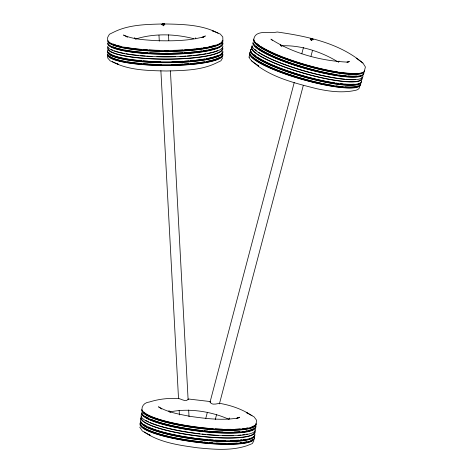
<?xml version="1.0" encoding="UTF-8"?>
<svg xmlns="http://www.w3.org/2000/svg" width="473" height="473" viewBox="0 0 473 473"><rect width="100%" height="100%" fill="white"/><g stroke="black" fill="none" stroke-linecap="round" stroke-linejoin="round"><path stroke-width="0.71" d="M107.596 55.057L107.678 57.966L110.168 60.863L118.226 64.198L116.559 63.577M139.724 427.154L142.343 431.021L150.107 435.255L148.552 434.456M169.05 411.303L168.914 410.694L170.179 412.361M195.727 38.26L195.822 37.84L195.278 38.81M140.824 418.416L140.487 421.053A57.635 10.956 7.2 0 0 199.304 438.897A57.635 10.956 7.2 0 0 254.841 434.267M280.377 45.154L280.235 44.367L281.536 46.389M229.517 418.292C230.126 416.973 228.246 420.065 229.145 419.054M205.684 418.688L207.375 412.261M210.006 402.263L294.265 82.397M301.786 53.833L303.477 47.412M215.268 419.592L216.587 414.596M219.407 403.883L303.288 85.447M310.998 56.169L312.505 50.457M310.755 38.963L310.927 38.313L312.594 38.733L312.452 39.566L310.755 38.963L311.577 39.076M310.785 39.153L310.927 38.313M311.63 39.454L311.808 38.804L312.623 38.916M312.594 38.733L312.452 39.566M249.649 54.04L249.105 57.221M339.017 61.094L338.29 62.194L338.739 61.809M188.1 399.508C185.629 402.263 181.396 398.928 178.54 398.52M222.712 57.765L220.915 60.798L215.582 63.341C200.369 70.536 183.039 70.501 166.549 70.997C148.232 70.601 128.952 70.471 112.343 61.768M253.93 440.771L252.275 443.603L246.835 445.749C231.007 450.964 214.021 449.397 197.714 447.825C179.32 445.27 159.963 442.71 144.259 432.032M359.782 86.778C359.019 90.449 355.312 90.195 352.456 90.917C340.43 92.921 328.238 91.259 316.419 88.634C296.317 83.479 275.191 78.441 258.104 66.119C254.994 63.122 250.678 61.313 248.999 57.056M312.298 39.224C315.03 40.672 308.366 39.158 310.779 39.005M219.342 403.292C217.633 403.735 210.544 405.633 210.225 401.867L210.71 401.701M203.561 37.131L205.353 35.936L202.16 37.462M164.781 24.59L161.76 24.555L162.487 24.294M237.014 418.51L239.592 417.21L236.429 418.434M135.834 39.011C153.518 33.264 175.223 33.802 193.64 38.709M202.048 37.527L203.644 36.817C187.905 41.11 171.374 41.05 155.185 40.631C144.531 39.744 133.38 39.531 123.494 35.026L127.556 37.261M163.906 25.648L163.404 25.767M169.783 411.971C188.159 407.945 210.816 411.268 228.459 419.113M347.342 62.229L349.417 61.561L346.934 62.164M236.92 418.339L238.049 418.002C222.109 420.68 205.826 418.605 189.963 416.335C179.249 414.171 168.004 412.503 158.49 406.792L161.701 409.009M280.891 45.863C299.598 44.687 321.273 51.616 337.639 61.721M313.037 39.726L310.117 38.916L311.169 38.916M162.487 24.448C159.992 25.229 166.886 25.063 164.019 24.277M162.41 23.756C168.755 23.662 157.338 24.064 164.166 24.596L164.131 23.733M163.581 25.719L163.002 25.648M162.517 23.969C146.47 24.436 129.661 24.596 114.88 31.59L109.405 34.263L107.678 37.367L107.649 40.075A57.635 10.572 0.2 0 0 166.874 50.552A57.635 10.572 0.2 0 0 222.866 39.874L222.783 36.965L220.3 34.068L212.235 30.727L213.902 31.354M348.057 62.14C321.516 61.041 293.361 53.603 270.94 39.147L272.371 40.347M163.912 23.934C182.229 24.33 201.51 24.46 218.118 33.163M178.883 398.532C168.938 397.941 158.946 398.976 149.45 401.991C145.004 402.346 141.729 405.396 141.9 409.837A57.635 10.956 7.2 0 0 200.718 427.681A57.635 10.956 7.2 0 0 256.254 423.057L256.52 420.16L254.066 416.855L246.179 412.48L247.74 413.278M188.295 398.981L210.45 401.583M311.677 40.442L311.299 40.371M311.258 39.129L311.985 39.324M311.831 39.413L311.317 39.271M219.484 403.303C231.043 405.314 242.241 409.175 252.026 415.702M164.344 24.478L164.823 24.673M311.553 38.999L311.938 39.105M311.388 39.49L311.949 39.478M311.281 40.442L310.974 40.341M310.956 38.496L311.808 38.804M312.57 39.501L313.037 39.815M356.222 58.173L363.004 63.14L365.404 66.971L364.689 69.791A57.635 10.713 16 0 1 310.619 66.232A57.635 10.713 16 0 1 253.788 39.649C254.852 28.965 270.603 33.766 277.178 31.998C307.119 36.273 339.218 42.96 362.868 63.021M251.476 60.804L258.678 66.072L257.294 65.049M135.863 39.229L134.592 37.775L134.799 38.366M168.477 34.748L168.796 40.643M170.422 70.873L188.112 399.697M188.668 410.02L189.023 416.654M158.975 35.239L159.295 41.133M160.879 70.625L178.528 398.715M179.161 410.511L179.403 414.933M163.315 24.022L163.321 24.697M162.44 23.94L162.446 24.614M358.138 85.85A56.92 10.577 16 0 1 345.018 86.872M343.132 86.73A56.92 10.577 16 0 1 340.448 86.47M339.046 86.305A56.92 10.577 16 0 1 336.143 85.926M333.897 85.595A56.92 10.577 16 0 1 323.089 83.626M320.824 83.142A56.92 10.577 16 0 1 255.26 58.906M254.161 58.067A56.92 10.577 16 0 1 252.783 56.872M359.835 84.702A56.92 10.577 16 0 1 304.683 79.984A56.92 10.577 16 0 1 250.335 54.224M360.55 84.182A57.635 10.713 16 0 1 302.856 79.606A57.635 10.713 16 0 1 249.945 52.663M360.781 83.384A57.635 10.713 16 0 1 303.081 78.808A57.635 10.713 16 0 1 250.17 51.864M363.678 73.309A57.635 10.713 16 0 1 309.608 69.75A57.635 10.713 16 0 1 252.777 43.167M361.478 75.556A56.92 10.577 16 0 1 302.43 67.562A56.92 10.577 16 0 1 253.463 43.35M361.337 81.462A57.635 10.713 16 0 1 301.815 76.366A57.635 10.713 16 0 1 251.228 49.363M361.561 80.664A57.635 10.713 16 0 1 303.867 76.094A57.635 10.713 16 0 1 250.956 49.145M362.945 75.869A57.635 10.713 16 0 1 308.875 72.304A57.635 10.713 16 0 1 252.038 45.727M356.565 76.011A56.92 10.577 16 0 1 348.146 75.999M346.26 75.857A56.92 10.577 16 0 1 343.575 75.597M342.174 75.438A56.92 10.577 16 0 1 339.265 75.053M337.018 74.722A56.92 10.577 16 0 1 271.307 55.235M270.698 54.951A56.92 10.577 16 0 1 258.985 48.465M257.815 47.613A56.92 10.577 16 0 1 255.911 46.005M363.908 72.511A57.635 10.713 16 0 1 309.839 68.946A57.635 10.713 16 0 1 253.002 42.369M364.458 70.589A57.635 10.713 16 0 1 306.758 66.019A57.635 10.713 16 0 1 253.847 39.076M361.614 77.921A56.92 10.577 16 0 1 304.63 73.404A56.92 10.577 16 0 1 252.375 46.792M355.601 79.369A56.92 10.577 16 0 1 345.934 79.269M344.64 79.157A56.92 10.577 16 0 1 258.654 52.261M256.319 50.558A56.92 10.577 16 0 1 254.947 49.358M354.224 84.164A56.92 10.577 16 0 1 344.557 84.064M343.256 83.952A56.92 10.577 16 0 1 340.536 83.674M338.39 83.408A56.92 10.577 16 0 1 336.179 83.106M334.677 82.881A56.92 10.577 16 0 1 307.48 76.957M306.8 76.774A56.92 10.577 16 0 1 293.254 72.718M292.568 72.493A56.92 10.577 16 0 1 279.91 67.994M279.182 67.71A56.92 10.577 16 0 1 257.277 57.056M256.041 56.192A56.92 10.577 16 0 1 253.989 54.543M359.131 83.709A56.92 10.577 16 0 1 300.089 75.721A56.92 10.577 16 0 1 251.116 51.51M361.969 77.046A57.635 10.713 16 0 1 305.191 73.699A57.635 10.713 16 0 1 252.192 46.005M362.259 72.842A56.92 10.577 16 0 1 303.211 64.848A56.92 10.577 16 0 1 254.243 40.637M357.346 73.297A56.92 10.577 16 0 1 339.307 72.233M337.805 72.008A56.92 10.577 16 0 1 283.037 57.121M282.31 56.837A56.92 10.577 16 0 1 261.072 46.626M259.766 45.751A56.92 10.577 16 0 1 256.691 43.285M219.602 57.381A56.92 10.441 0.2 0 1 215.28 59.261M214.73 59.438A56.92 10.441 0.2 0 1 206.571 61.437M204.614 61.792A56.92 10.441 0.2 0 1 195.822 63.033M195.042 63.116A56.92 10.441 0.2 0 1 190.241 63.583M188.816 63.707A56.92 10.441 0.2 0 1 184.44 64.015M182.962 64.103A56.92 10.441 0.2 0 1 171.25 64.529M161.139 64.523A56.92 10.441 0.2 0 1 149.764 64.121M148.262 64.032A56.92 10.441 0.2 0 1 143.083 63.666M141.64 63.548A56.92 10.441 0.2 0 1 127.385 61.797M126.108 61.579A56.92 10.441 0.2 0 1 116.73 59.432M115.891 59.166A56.92 10.441 0.2 0 1 109.263 55.855M222.103 54.856A56.92 10.441 0.2 0 1 166.803 65.398A56.92 10.441 0.2 0 1 108.305 55.051M222.818 54.856A57.635 10.572 0.2 0 1 163.812 65.522A57.635 10.572 0.2 0 1 107.738 53.952M222.818 54.023A57.635 10.572 0.2 0 1 166.827 64.695A57.635 10.572 0.2 0 1 107.596 54.224M222.854 43.54A57.635 10.572 0.2 0 1 166.863 54.212A57.635 10.572 0.2 0 1 107.631 43.735M222.139 43.54A56.92 10.441 0.2 0 1 166.845 54.082A56.92 10.441 0.2 0 1 108.347 43.735M222.824 52.024A57.635 10.572 0.2 0 1 163.818 62.69A57.635 10.572 0.2 0 1 107.749 51.119M222.83 51.19A57.635 10.572 0.2 0 1 163.824 61.857A57.635 10.572 0.2 0 1 107.755 50.292M222.848 46.2A57.635 10.572 0.2 0 1 166.851 56.872A57.635 10.572 0.2 0 1 107.625 46.401M215.321 47.944A56.92 10.441 0.2 0 1 208.883 49.659M206.606 50.12A56.92 10.441 0.2 0 1 203.284 50.706M201.87 50.924A56.92 10.441 0.2 0 1 195.863 51.711M195.077 51.799A56.92 10.441 0.2 0 1 190.986 52.207M189.572 52.332A56.92 10.441 0.2 0 1 184.482 52.698M183.004 52.787A56.92 10.441 0.2 0 1 172.775 53.183M168.323 53.242A56.92 10.441 0.2 0 1 165.438 53.248M159.762 53.183A56.92 10.441 0.2 0 1 149.805 52.805M147.552 52.669A56.92 10.441 0.2 0 1 143.124 52.349M141.681 52.231A56.92 10.441 0.2 0 1 126.782 50.369M126.143 50.262A56.92 10.441 0.2 0 1 124.636 49.984M123.175 49.695A56.92 10.441 0.2 0 1 116.772 48.11M115.932 47.85A56.92 10.441 0.2 0 1 112.958 46.75M222.86 42.706A57.635 10.572 0.2 0 1 166.863 53.378A57.635 10.572 0.2 0 1 107.637 42.907M222.121 48.53A56.92 10.441 0.2 0 1 166.827 59.072A56.92 10.441 0.2 0 1 108.329 48.731M217.716 50.522A56.92 10.441 0.2 0 1 216.161 51.137M215.31 51.439A56.92 10.441 0.2 0 1 207.369 53.467M205.956 53.733A56.92 10.441 0.2 0 1 193.049 55.507M191.671 55.637A56.92 10.441 0.2 0 1 187.403 55.991M185.942 56.098A56.92 10.441 0.2 0 1 180.083 56.429M175.72 56.6A56.92 10.441 0.2 0 1 156.918 56.6M152.052 56.411A56.92 10.441 0.2 0 1 146.79 56.116M145.306 56.015A56.92 10.441 0.2 0 1 140.25 55.595M138.169 55.394A56.92 10.441 0.2 0 1 126.131 53.756M124.624 53.479A56.92 10.441 0.2 0 1 117.322 51.776M116.76 51.61A56.92 10.441 0.2 0 1 114.348 50.806M112.946 50.244A56.92 10.441 0.2 0 1 111.185 49.387M217.698 55.512A56.92 10.441 0.2 0 1 215.292 56.429M214.742 56.612A56.92 10.441 0.2 0 1 206.577 58.611M204.62 58.965A56.92 10.441 0.2 0 1 195.834 60.201M195.047 60.29A56.92 10.441 0.2 0 1 190.252 60.757M188.828 60.875A56.92 10.441 0.2 0 1 184.452 61.188M182.974 61.277A56.92 10.441 0.2 0 1 172.001 61.685M160.442 61.685A56.92 10.441 0.2 0 1 149.775 61.289M148.268 61.206A56.92 10.441 0.2 0 1 143.088 60.84M141.652 60.715A56.92 10.441 0.2 0 1 126.752 58.859M126.114 58.747A56.92 10.441 0.2 0 1 116.742 56.6M115.903 56.34A56.92 10.441 0.2 0 1 108.796 52.479M222.109 52.024A56.92 10.441 0.2 0 1 166.809 62.566A56.92 10.441 0.2 0 1 108.317 52.225M222.357 47.424A57.635 10.572 0.2 0 1 165.325 59.202A57.635 10.572 0.2 0 1 108.075 47.075M222.866 40.708A57.635 10.572 0.2 0 1 166.874 51.386A57.635 10.572 0.2 0 1 107.643 40.909M222.15 40.708A56.92 10.441 0.2 0 1 166.851 51.25A56.92 10.441 0.2 0 1 108.358 40.909M215.327 45.112A56.92 10.441 0.2 0 1 208.895 46.827M206.618 47.288A56.92 10.441 0.2 0 1 203.295 47.874M201.882 48.092A56.92 10.441 0.2 0 1 195.869 48.885M195.089 48.973A56.92 10.441 0.2 0 1 190.997 49.375M189.584 49.499A56.92 10.441 0.2 0 1 184.494 49.872M183.01 49.961A56.92 10.441 0.2 0 1 173.526 50.333M168.329 50.416A56.92 10.441 0.2 0 1 164.74 50.416M159.058 50.333A56.92 10.441 0.2 0 1 149.06 49.931M147.558 49.842A56.92 10.441 0.2 0 1 143.13 49.523M140.978 49.34A56.92 10.441 0.2 0 1 126.788 47.542M126.155 47.43A56.92 10.441 0.2 0 1 124.647 47.152M121.088 46.413A56.92 10.441 0.2 0 1 116.784 45.284M115.944 45.024A56.92 10.441 0.2 0 1 112.97 43.924M252.275 439.642A56.92 10.82 7.2 0 1 250.737 440.481M247.024 441.664A56.92 10.82 7.2 0 1 243.098 442.397M241.602 442.598A56.92 10.82 7.2 0 1 240.03 442.775M237.109 443.024A56.92 10.82 7.2 0 1 228.494 443.331M225.627 443.331A56.92 10.82 7.2 0 1 216.433 443.041M212.791 442.823A56.92 10.82 7.2 0 1 209.208 442.562M207.753 442.444A56.92 10.82 7.2 0 1 204.082 442.107M202.61 441.959A56.92 10.82 7.2 0 1 198.932 441.557M198.234 441.48A56.92 10.82 7.2 0 1 170.481 436.81M169.724 436.638A56.92 10.82 7.2 0 1 143.189 427.03M253.232 439.47A56.92 10.82 7.2 0 1 194.391 441.835A56.92 10.82 7.2 0 1 140.741 424.76M254.385 437.897A57.635 10.956 7.2 0 1 195.857 442.16A57.635 10.956 7.2 0 1 140.174 423.542M254.492 437.07A57.635 10.956 7.2 0 1 195.964 441.339A57.635 10.956 7.2 0 1 140.28 422.72M255.798 426.681A57.635 10.956 7.2 0 1 200.262 431.311A57.635 10.956 7.2 0 1 141.445 413.467L141.114 416.104A57.635 10.956 7.2 0 0 199.925 433.948A57.635 10.956 7.2 0 0 255.467 429.318M254.947 427.722A56.92 10.82 7.2 0 1 197.288 430.814A56.92 10.82 7.2 0 1 142.154 413.55M253.232 428.715A56.92 10.82 7.2 0 1 248.437 430.448M247.225 430.714A56.92 10.82 7.2 0 1 245.913 430.956M243.772 431.287A56.92 10.82 7.2 0 1 242.235 431.477M239.799 431.713A56.92 10.82 7.2 0 1 234.383 432.026M222.895 432.032A56.92 10.82 7.2 0 1 209.167 431.228M207.7 431.104A56.92 10.82 7.2 0 1 204.017 430.749M202.545 430.59A56.92 10.82 7.2 0 1 185.67 428.278M184.925 428.154A56.92 10.82 7.2 0 1 160.572 422.673M159.939 422.484A56.92 10.82 7.2 0 1 151.189 419.385M148.463 418.138A56.92 10.82 7.2 0 1 145.513 416.471M255.899 425.86A57.635 10.956 7.2 0 1 200.363 430.483A57.635 10.956 7.2 0 1 141.545 412.639M254.74 435.095A57.635 10.956 7.2 0 1 199.204 439.719A57.635 10.956 7.2 0 1 140.386 421.875M256.147 423.879A57.635 10.956 7.2 0 1 197.619 428.148A57.635 10.956 7.2 0 1 141.935 409.523M254.468 431.547A56.92 10.82 7.2 0 1 199.618 436.118A56.92 10.82 7.2 0 1 141.528 418.499M247.409 434.048A56.92 10.82 7.2 0 1 246.149 434.303M244.789 434.539A56.92 10.82 7.2 0 1 242.578 434.847M241.005 435.024A56.92 10.82 7.2 0 1 238.079 435.272M233.224 435.515A56.92 10.82 7.2 0 1 222.458 435.497M218.142 435.326A56.92 10.82 7.2 0 1 207.263 434.563M205.79 434.427A56.92 10.82 7.2 0 1 202.107 434.054M199.908 433.806A56.92 10.82 7.2 0 1 159.507 425.942M158.751 425.712A56.92 10.82 7.2 0 1 150.195 422.608M148.717 421.94A56.92 10.82 7.2 0 1 145.595 420.261M245.528 439.251A56.92 10.82 7.2 0 1 243.453 439.594M241.957 439.795A56.92 10.82 7.2 0 1 240.385 439.967M238.741 440.121A56.92 10.82 7.2 0 1 230.369 440.511M225.302 440.517A56.92 10.82 7.2 0 1 215.321 440.156M213.14 440.02A56.92 10.82 7.2 0 1 209.563 439.76M208.108 439.642A56.92 10.82 7.2 0 1 199.287 438.755M198.589 438.672A56.92 10.82 7.2 0 1 195.781 438.329M194.368 438.146A56.92 10.82 7.2 0 1 185.298 436.804M184.618 436.691A56.92 10.82 7.2 0 1 148.096 426.888M146.742 426.214A56.92 10.82 7.2 0 1 143.981 424.553M253.587 436.668A56.92 10.82 7.2 0 1 194.74 439.033A56.92 10.82 7.2 0 1 141.096 421.957M254.817 430.631A57.635 10.956 7.2 0 1 196.129 435.828A57.635 10.956 7.2 0 1 141.734 416.222M255.438 423.796A56.92 10.82 7.2 0 1 200.593 428.367A56.92 10.82 7.2 0 1 142.503 410.747M253.587 425.913A56.92 10.82 7.2 0 1 251.867 426.723M247.58 427.911A56.92 10.82 7.2 0 1 246.267 428.154M244.86 428.378A56.92 10.82 7.2 0 1 242.59 428.668M240.148 428.905A56.92 10.82 7.2 0 1 235.453 429.194M231.025 429.307A56.92 10.82 7.2 0 1 226.715 429.301M222.541 429.206A56.92 10.82 7.2 0 1 215.256 428.851M213.134 428.709A56.92 10.82 7.2 0 1 209.515 428.426M208.055 428.302A56.92 10.82 7.2 0 1 186.025 425.475M185.274 425.351A56.92 10.82 7.2 0 1 160.926 419.864M160.294 419.675A56.92 10.82 7.2 0 1 151.543 416.583M150.982 416.341A56.92 10.82 7.2 0 1 143.751 411.948"/></g></svg>
